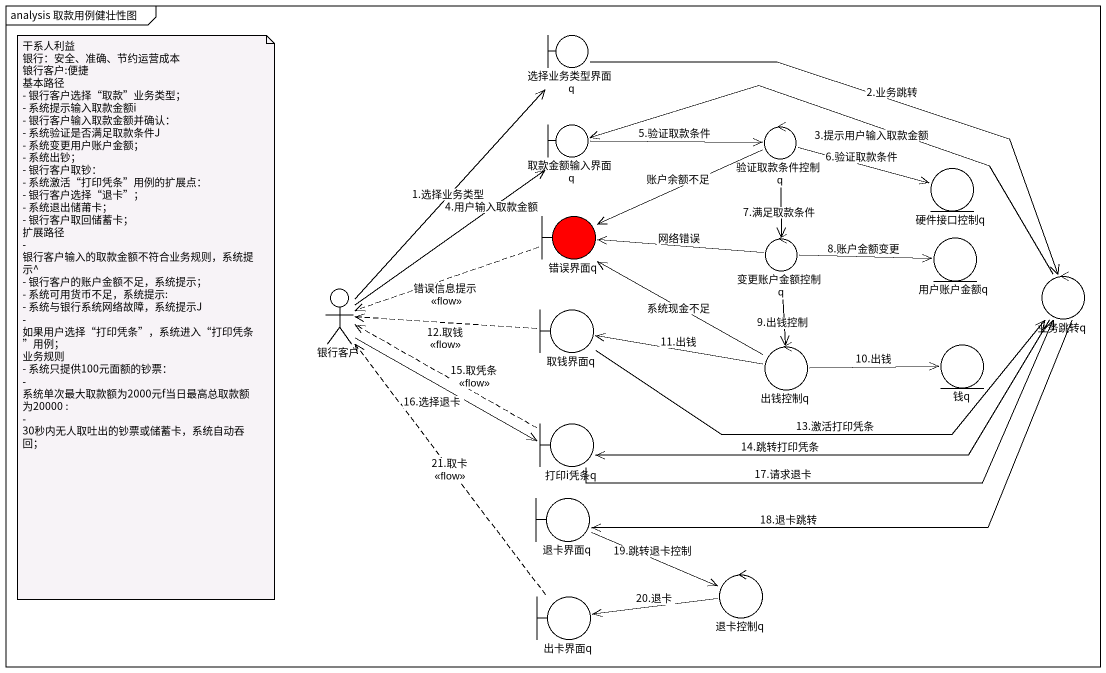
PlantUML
@startuml
mainframe analysis 取款用例健壮性图
boundary 选择业务类型界面q
boundary 取款金额输入界面q
control 验证取款条件控制q
entity 硬件接口控制q
boundary 错误界面q #FF0000
control 变更账户金额控制q
entity 用户账户金额q
actor 银行客户
control 业务跳转q
boundary 取钱界面q
control 出钱控制q
entity 钱q
boundary 打印i凭条q
boundary 退卡界面q
boundary 出卡界面q
control 退卡控制q
选择业务类型界面q -right-> 业务跳转q : 2.业务跳转
取款金额输入界面q -right-> 验证取款条件控制q : 5.验证取款条件
验证取款条件控制q -right-> 硬件接口控制q : 6.验证取款条件
验证取款条件控制q -left-> 错误界面q : 账户余额不足
验证取款条件控制q --> 变更账户金额控制q : 7.满足取款条件
错误界面q .left.> 银行客户 : 错误信息提示\n<<flow>>
变更账户金额控制q -left-> 错误界面q : 网络错误
变更账户金额控制q -right-> 用户账户金额q : 8.账户金额变更
变更账户金额控制q --> 出钱控制q : 9.出钱控制
银行客户 -up-> 选择业务类型界面q : 1.选择业务类型
银行客户 -up-> 取款金额输入界面q : 4.用户输入取款金额
银行客户 -right-> 打印i凭条q : 16.选择退卡
业务跳转q -left-> 取款金额输入界面q : 3.提示用户输入取款金额
业务跳转q -left-> 打印i凭条q : 14.跳转打印凭条
业务跳转q -left-> 退卡界面q : 18.退卡跳转
取钱界面q .left.> 银行客户 : 12.取钱\n<<flow>>
取钱界面q -right-> 业务跳转q : 13.激活打印凭条
出钱控制q -up-> 错误界面q : 系统现金不足
出钱控制q -left-> 取钱界面q : 11.出钱
出钱控制q -right-> 钱q : 10.出钱
打印i凭条q .left.> 银行客户 : 15.取凭条\n<<flow>>
打印i凭条q -right-> 业务跳转q : 17.请求退卡
退卡界面q -right-> 退卡控制q : 19.跳转退卡控制
出卡界面q .up.> 银行客户 : 21.取卡\n<<flow>>
退卡控制q -left-> 出卡界面q : 20.退卡
note as N1
  干系人利益
  银行：安全、准确、节约运营成本
  锒行客户:便捷
  基本路径
  - 银行客户选择“取款”业务类型；
  - 系统提示输入取款金额i
  - 银行客户输入取款金额并确认：
  - 系统验证是否满足取款条件J
  - 系统变更用户账户金额；
  - 系统出钞；
  - 银行客户取钞：
  - 系统激活“打印凭条”用例的扩展点：
  - 银行客户选择“退卡”；
  - 系统退出储莆卡；
  - 银行客户取回储蓄卡；
  扩展路径
  - 银行客户输入的取款金额不符合业务规则，系统提示^
  - 银行客户的账户金额不足，系统提示；
  - 系统可用货币不足，系统提示:
  - 系统与银行系统网络故障，系统提示J
  - 如果用户选择“打印凭条”，系统进入“打印凭条”用例；
  业务规则
  - 系统只提供100元面额的钞票：
  - 系统单次最大取款额为2000元f当日最高总取款额为20000 :
  - 30秒内无人取吐出的钞票或储蓄卡，系统自动吞回；
end note
@enduml
